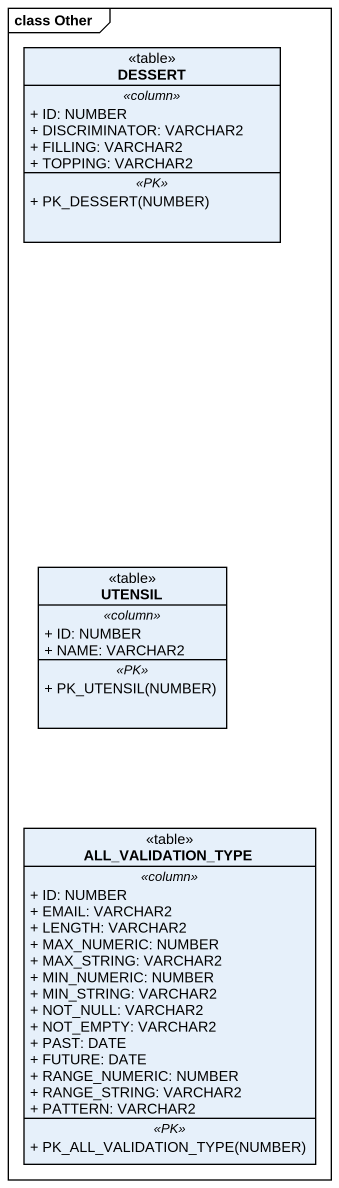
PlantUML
@startuml
mainframe class Other
hide circle
hide empty members
skinparam classAttributeIconSize 0
class DESSERT <<table>> {
  .. <<column>> ..
  + ID: NUMBER
  + DISCRIMINATOR: VARCHAR2
  + FILLING: VARCHAR2
  + TOPPING: VARCHAR2
  .. <<PK>> ..
  + PK_DESSERT(NUMBER)
}
class UTENSIL <<table>> {
  .. <<column>> ..
  + ID: NUMBER
  + NAME: VARCHAR2
  .. <<PK>> ..
  + PK_UTENSIL(NUMBER)
}
class ALL_VALIDATION_TYPE <<table>> {
  .. <<column>> ..
  + ID: NUMBER
  + EMAIL: VARCHAR2
  + LENGTH: VARCHAR2
  + MAX_NUMERIC: NUMBER
  + MAX_STRING: VARCHAR2
  + MIN_NUMERIC: NUMBER
  + MIN_STRING: VARCHAR2
  + NOT_NULL: VARCHAR2
  + NOT_EMPTY: VARCHAR2
  + PAST: DATE
  + FUTURE: DATE
  + RANGE_NUMERIC: NUMBER
  + RANGE_STRING: VARCHAR2
  + PATTERN: VARCHAR2
  .. <<PK>> ..
  + PK_ALL_VALIDATION_TYPE(NUMBER)
}
@enduml
